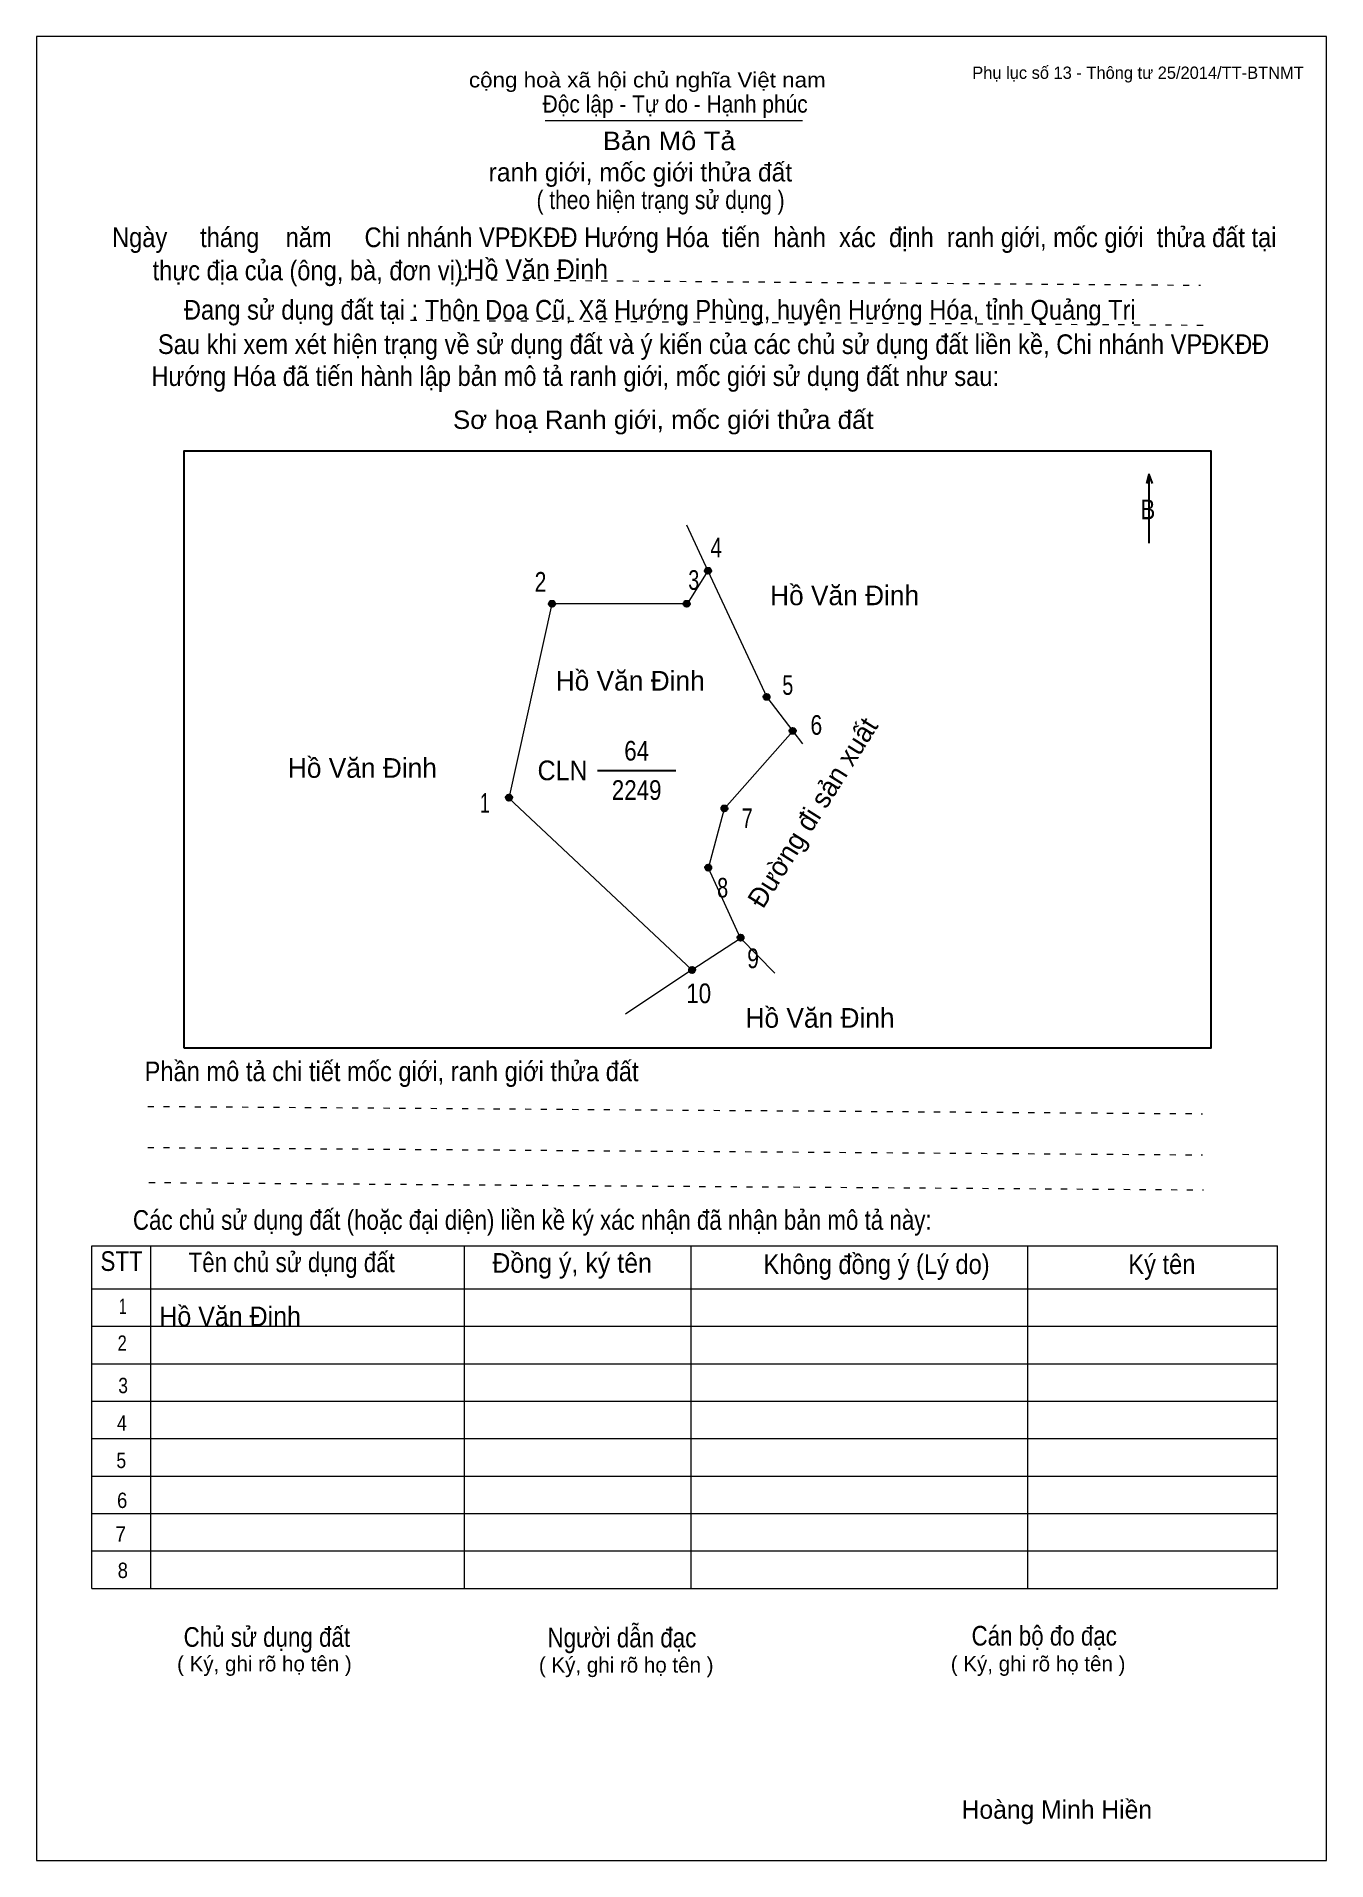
# Model space of a CAD drawing. Header units: centimetres. Extents: x 0 to 21, y 0 to 29.7.
import ezdxf
from ezdxf.enums import TextEntityAlignment as Align

# ---------------------------------------------------------------- set-up
doc = ezdxf.new("R2010")
doc.units = ezdxf.units.CM
doc.header["$LTSCALE"] = 0.13
doc.linetypes.add('DOTTED', pattern=[1.5, 0.3, -1.2])
for name, color, linetype, lineweight in [('1', 7, 'Continuous', 13), ('32', 7, 'Continuous', 25), ('33', 7, 'Continuous', 25), ('6', 7, 'Continuous', 13), ('62', 7, 'Continuous', 13)]:
    doc.layers.add(name, color=color, linetype=linetype, lineweight=lineweight)
doc.layers.add('34', color=7, linetype='Continuous')
doc.layers.add('63', color=7, linetype='Continuous')

msp = doc.modelspace()

# ---------------------------------------------------------------- hatches: boundary and pattern name
at = {"layer": '32'}
for points in [[(10.9803, 21.0004, 1), (10.8803, 21.0004, 1)], [(8.4428, 20.4629, 1), (8.3428, 20.4629, 1)], [(10.6349, 20.4629, 1), (10.5349, 20.4629, 1)], [(11.9343, 18.9469, 1), (11.8343, 18.9469, 1)], [(12.3596, 18.3927, 1), (12.2596, 18.3927, 1)], [(7.7413, 17.3063, 1), (7.6413, 17.3063, 1)], [(11.2486, 17.131, 1), (11.1486, 17.131, 1)], [(10.9856, 16.1664, 1), (10.8856, 16.1664, 1)], [(11.5117, 15.0265, 1), (11.4117, 15.0265, 1)], [(10.7225, 14.5004, 1), (10.6225, 14.5004, 1)]]:
    msp.add_hatch(color=256, dxfattribs=at).paths.add_polyline_path(points)

# ---------------------------------------------------------------- linework, layer by layer
at = {"layer": '1'}
msp.add_lwpolyline([(21, 0), (21, 29.7), (0, 29.7), (0, 0)], close=True, dxfattribs=at)
at = {"layer": '32'}
for centre in [(10.9303, 21.0004), (8.3928, 20.4629), (10.5849, 20.4629), (11.8843, 18.9469), (12.3096, 18.3927), (7.6913, 17.3063), (11.1986, 17.131), (10.9356, 16.1664), (11.4617, 15.0265), (10.6725, 14.5004)]:
    msp.add_circle(centre, 0.05, dxfattribs=at)
at = {"layer": '33'}
msp.add_line((9.13, 17.75), (10.41, 17.75), dxfattribs=at)
at = {"layer": '6'}
for p, q in [((10.58, 21.75), (10.93, 21)), ((12.31, 18.39), (12.47, 18.18)), ((10.67, 14.5), (11.46, 15.02)), ((12.02, 14.45), (11.46, 15.02)), ((10.67, 14.5), (9.59, 13.78))]:
    msp.add_line(p, q, dxfattribs=at)
for points in [[(10.93, 21), (10.59, 20.46), (8.39, 20.46), (7.69, 17.3), (10.67, 14.5)], [(10.93, 21), (11.89, 18.94), (12.31, 18.39)], [(11.46, 15.02), (10.94, 16.16), (11.2, 17.13), (12.31, 18.39)]]:
    msp.add_lwpolyline(points, dxfattribs=at)
at = {"layer": '62'}
for p, q in [((8.28, 28.33), (12.47, 28.33)), ((0.9, 10.01), (20.2, 10.01)), ((0.9, 4.43), (0.9, 10.01)), ((1.86, 4.43), (1.86, 10.01)), ((6.97, 4.43), (6.97, 9.99)), ((10.66, 4.43), (10.66, 9.99)), ((16.14, 4.43), (16.14, 10.01)), ((20.2, 4.43), (20.2, 10.01)), ((0.9, 9.31), (20.2, 9.31)), ((0.9, 8.7), (20.2, 8.7)), ((0.9, 8.09), (20.2, 8.09)), ((0.9, 7.48), (20.2, 7.48)), ((0.9, 6.87), (20.2, 6.87)), ((0.9, 6.26), (20.2, 6.26)), ((0.9, 5.65), (20.2, 5.65)), ((0.9, 5.04), (20.2, 5.04)), ((0.9, 4.43), (20.2, 4.43))]:
    msp.add_line(p, q, dxfattribs=at)
at = {"layer": '62', "linetype": 'DOTTED'}
for p, q in [((6.89, 25.74), (18.95, 25.65)), ((6.09, 25.08), (19.04, 25)), ((1.81, 12.28), (18.98, 12.16)), ((1.81, 11.61), (18.98, 11.49)), ((1.83, 11.04), (19, 10.92))]:
    msp.add_line(p, q, dxfattribs=at)
at = {"layer": '62', "lineweight": 25}
for p, q in [((18.11, 22.58), (18.11, 21.45)), ((18.11, 22.57), (18.07, 22.42)), ((18.11, 22.57), (18.16, 22.42))]:
    msp.add_line(p, q, dxfattribs=at)
msp.add_lwpolyline([(2.4, 13.23), (19.12, 13.23), (19.12, 22.95), (2.4, 22.95)], close=True, dxfattribs=at)

# ---------------------------------------------------------------- texts
at = {"layer": '32'}
for s, width, p in [('4', 0.8, (11.065, 21.22)), ('2', 0.8, (8.205, 20.66)), ('3', 0.75, (10.7, 20.69)), ('5', 0.75, (12.23, 18.98)), ('6', 0.8, (12.695, 18.33)), ('1', 0.65, (7.3, 17.06)), ('7', 0.75, (11.57, 16.81)), ('8', 0.75, (11.17, 15.68)), ('9', 0.8, (11.665, 14.53)), ('10', 0.85, (10.78, 13.96))]:
    msp.add_text(s, height=0.32, dxfattribs=dict(at, width=width)).set_placement(p, align=Align.CENTER)
at = {"layer": '33'}
for p in [(13.155, 20.44), (9.665, 19.05), (5.305, 17.63), (12.755, 13.56)]:
    msp.add_text('Hồ Văn Đinh', height=0.32, dxfattribs=at).set_placement(p, align=Align.CENTER)
msp.add_text('Đường đi sản xuất', height=0.32, rotation=57.789, dxfattribs=at).set_placement((12.77, 16.9797), align=Align.CENTER)
at = {"layer": '33', "width": 0.85}
for s, p in [('64', (9.77, 17.91)), ('2249', (9.77, 17.27))]:
    msp.add_text(s, height=0.32, dxfattribs=at).set_placement(p, align=Align.CENTER)
at = {"layer": '33', "width": 0.95}
msp.add_text('CLN', height=0.32, dxfattribs=at).set_placement((8.97, 17.59), align=Align.RIGHT)
at = {"layer": '34', "width": 0.95}
for p in [(7, 25.75), (2, 8.7)]:
    msp.add_text('Hồ Văn Đinh', height=0.32, dxfattribs=at).set_placement(p)
at = {"layer": '62'}
for s, height, width, p in [('cộng hoà xã hội chủ nghĩa Việt nam', 0.2474, 1.1, (7.04, 28.87)), ('Độc lập - Tự do - Hạnh phúc', 0.2828, 0.9, (8.24, 28.46)), ('Bản Mô Tả', 0.3, 1.1, (9.22, 27.85)), ('( theo hiện trạng sử dụng )', 0.3, 0.85, (8.14, 26.89)), ('Ngày     tháng    năm     Chi nhánh VPĐKĐĐ Hướng Hóa  tiến  hành  xác  định  ranh giới, mốc giới  thửa đất tại ', 0.32, 0.9, (1.23, 26.27)), ('thực địa của (ông, bà, đơn vị): ', 0.32, 0.9, (1.89, 25.73)), ('Đang sử dụng đất tại : Thôn Doa Cũ, Xã Hướng Phùng, huyện Hướng Hóa, tỉnh Quảng Trị', 0.32, 0.9, (2.4, 25.09)), (' Sau khi xem xét hiện trạng về sử dụng đất và ý kiến của các chủ sử dụng đất liền kề, Chi nhánh VPĐKĐĐ ', 0.32, 0.9, (1.87, 24.53)), ('Hướng Hóa đã tiến hành lập bản mô tả ranh giới, mốc giới sử dụng đất như sau:', 0.32, 0.9, (1.87, 24.01)), ('Sơ hoạ Ranh giới, mốc giới thửa đất', 0.3, 1.05, (6.78, 23.31)), ('B', 0.32, 0.85, (17.97, 21.84)), ('Phần mô tả chi tiết mốc giới, ranh giới thửa đất ', 0.32, 0.9, (1.76, 12.69)), ('Các chủ sử dụng đất (hoặc đại diện) liền kề ký xác nhận đã nhận bản mô tả này:', 0.32, 0.85, (1.57, 10.27))]:
    msp.add_text(s, height=height, dxfattribs=dict(at, width=width)).set_placement(p)
msp.add_text('ranh giới, mốc giới thửa đất', height=0.3, dxfattribs=at).set_placement((7.36, 27.34))
for s, height, width, p in [('STT', 0.32, 0.85, (1.385, 9.6)), ('Tên chủ sử dụng đất', 0.32, 0.85, (4.155, 9.58)), ('Đồng ý, ký tên', 0.32, 0.95, (8.72, 9.57)), ('Không đồng ý (Lý do)', 0.32, 0.9, (13.675, 9.55)), ('Ký tên', 0.32, 0.9, (18.32, 9.55)), ('1', 0.25, 0.7, (1.405, 8.9)), ('2', 0.25, 0.8, (1.395, 8.3)), ('3', 0.25, 0.85, (1.41, 7.61)), ('4', 0.25, 0.85, (1.39, 7)), ('5', 0.25, 0.85, (1.38, 6.39)), ('6', 0.25, 0.9, (1.395, 5.74)), ('7', 0.25, 0.95, (1.37, 5.19)), ('8', 0.25, 0.9, (1.405, 4.6)), ('Người dẫn đạc', 0.32, 0.85, (9.53, 3.47)), ('Chủ sử dụng đất', 0.32, 0.85, (3.75, 3.48)), ('Cán bộ đo đạc', 0.32, 0.85, (16.405, 3.5))]:
    msp.add_text(s, height=height, dxfattribs=dict(at, width=width)).set_placement(p, align=Align.CENTER)
for p in [(3.71, 3.08), (9.6, 3.06), (16.305, 3.08)]:
    msp.add_text('( Ký, ghi rõ họ tên )', height=0.25, dxfattribs=at).set_placement(p, align=Align.CENTER)
at = {"layer": '63'}
msp.add_text('Phụ lục số 13 - Thông tư 25/2014/TT-BTNMT', height=0.2, dxfattribs=at).set_placement((20.63, 29.01), align=Align.RIGHT)
msp.add_text('Hoàng Minh Hiền', height=0.3, dxfattribs=at).set_placement((16.61, 0.68), align=Align.CENTER)

doc.saveas('drawing.dxf')
